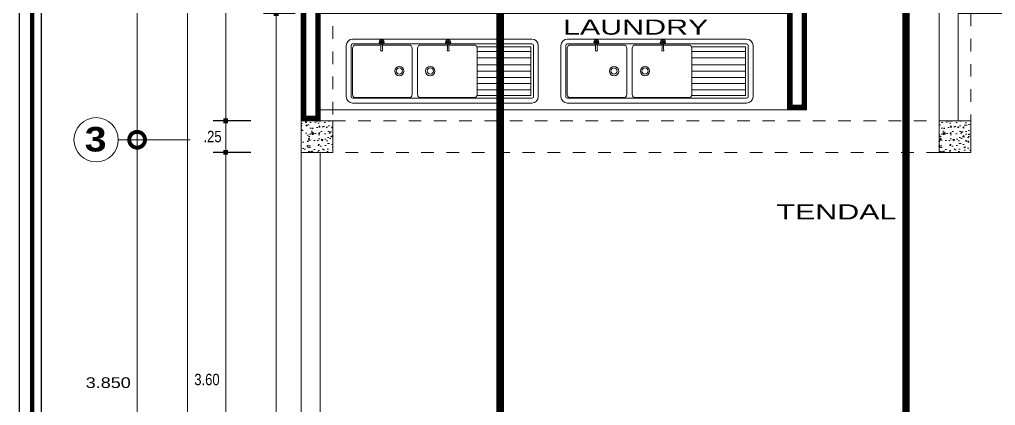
# Model space of a CAD drawing. Header units: millimetres. Extents: x 1555 to 3397, y 790 to 1592.
# Drawn here: x 1740.14 to 1747.86, y 806.58 to 809.64 of the extents above; entities that cross this region are included whole.
import ezdxf

# ---------------------------------------------------------------- set-up
doc = ezdxf.new("R2010")
doc.units = ezdxf.units.MM
for name, pattern in [('ACAD_ISO10W100', [18.5, 12, -3, 0.5, -3]), ('DASHDOT', [1, 0.5, -0.25, 0, -0.25]), ('HIDDEN2', [4.7625, 3.175, -1.5875])]:
    doc.linetypes.add(name, pattern=pattern)
doc.layers.get('0').update_dxf_attribs({"lineweight": 5})
doc.layers.get('Defpoints').update_dxf_attribs({"lineweight": 5})
for name, color, linetype, lineweight in [('0-Columna', 253, 'Continuous', 13), ('0-Hach de Muro Alto', 145, 'Continuous', 5), ('0-Muro Alto', 145, 'Continuous', 5), ('02', 2, 'Continuous', 5), ('COTA', 250, 'Continuous', 9), ('COTAS', 7, 'Continuous', 9), ('FURNITURE', 155, 'Continuous', 5), ('MARCO DE MENBRETE', 252, 'Continuous', 25), ('muebles', 8, 'Continuous', 5), ('SIMBOLO CORTES', 10, 'DASHDOT', 5), ('TEXT2', 7, 'Continuous', 9), ('TEXTURAS ACHURADOS', 47, 'Continuous', 5)]:
    doc.layers.add(name, color=color, linetype=linetype, lineweight=lineweight)
for name, color, linetype, lineweight, true_color in [('CIR EJES', 7, 'Continuous', 9, 0x8b8e7a), ('ejes', 7, 'DASHDOT', 5, 0x6c7360), ('MARCO  LOGITO LM', 7, 'Continuous', 25, 0x5b584a), ('PROYECCION DE VIGA', 7, 'HIDDEN2', 9, 0xd4bc9d)]:
    doc.layers.add(name, color=color, linetype=linetype, lineweight=lineweight, true_color=true_color)
doc.layers.add('LOGO', color=7, linetype='Continuous')
doc.styles.add('BLACK', font='', dxfattribs={"height": 0.15})
doc.styles.add('DETALLES', font='techl___.ttf')
doc.styles.add('STYLE1-50EJES', font='swissel.ttf', dxfattribs={"width": 1.2, "height": 0.085})
doc.styles.add('TEXTO-AMBIENTES', font='GOTHIC.TTF', dxfattribs={"width": 1.5, "height": 0.125})
doc.styles.get('BLACK').set_extended_font_data('Arial Black')
doc.dimstyles.new('50$0', dxfattribs={"dimscale": 0, "dimtxt": 0.09, "dimasz": 0.038, "dimexe": 0.1, "dimexo": 0.05, "dimgap": 0.02, "dimtad": 2, "dimtih": 1, "dimtoh": 1, "dimlfac": -1, "dimzin": 4, "dimdsep": 46, "dimtxsty": 'DETALLES', "dimblk": 'BOXFILLED', "dimcen": 2.5, "dimclrd": 256, "dimclre": 256, "dimclrt": 256, "dimazin": 0, "dimtfac": 1, "dimtmove": 0, "dimatfit": 2, "dimldrblk": 'DOT', "dimfxl": 0.2, "dimfxlon": 1, "dimtolj": 1, "dimtzin": 0, "dimlwd": -1, "dimarcsym": 0})
doc.dimstyles.new('DIM-1-50ejes', dxfattribs={"dimtxt": 0.085, "dimasz": 0.25, "dimexe": 0.15, "dimexo": 0.18, "dimgap": 0.03, "dimtad": 2, "dimtih": 1, "dimtoh": 1, "dimzin": 0, "dimdsep": 46, "dimtxsty": 'STYLE1-50EJES', "dimblk1": 'DOTSMALL', "dimblk2": 'DOTSMALL', "dimsah": 1, "dimcen": 2.75, "dimclrd": 256, "dimclre": 256, "dimclrt": 256, "dimazin": 0, "dimtfac": 1, "dimtix": 1, "dimtmove": 0, "dimatfit": 3, "dimldrblk": 'DOTSMALL', "dimfxl": 1, "dimfxlon": 1, "dimtolj": 1, "dimtzin": 0, "dimlwd": -1, "dimlwe": -1, "dimarcsym": 0})

# ---------------------------------------------------------------- blocks, each defined once
blk = doc.blocks.new('_BOXFILLED')
at = {"color": 0, "linetype": 'ByBlock'}
blk.add_line((-0.5, 0), (-1, 0), dxfattribs=at)
blk.add_solid([(-0.5, 0.5), (0.5, 0.5), (-0.5, -0.5), (0.5, -0.5)], dxfattribs=at)
blk = doc.blocks.new('*D359')
at = {"layer": 'COTA', "lineweight": -2, "transparency": 16777216}
for p, q in [((1741.668, 809.8332), (1741.368, 809.8332)), ((1741.668, 800.8332), (1741.368, 800.8332))]:
    blk.add_line(p, q, dxfattribs=at)
at = {"layer": 'COTA', "transparency": 16777216}
blk.add_line((1741.468, 800.8712), (1741.468, 809.7952), dxfattribs=at)
at = {"layer": 'Defpoints', "color": 0, "transparency": 16777216}
for p in [(1741.468, 809.8332), (1742.368, 809.8332), (1742.368, 800.8332)]:
    blk.add_point(p, dxfattribs=at)
at = {"layer": 'COTA', "transparency": 16777216, "xscale": 0.038, "yscale": 0.038, "zscale": 0.038}
for p, rotation in [((1741.468, 809.8332), 90), ((1741.468, 800.8332), 270)]:
    blk.add_blockref('_BOXFILLED', p, dxfattribs=dict(at, rotation=rotation))
at = {"layer": 'COTA', "transparency": 16777216, "insert": (1741.3215, 805.3332), "char_height": 0.09, "attachment_point": 5, "style": 'DETALLES'}
blk.add_mtext('\\A1;9.00', dxfattribs=at)
blk = doc.blocks.new('_Dot')
at = {"layer": '02', "color": 0, "lineweight": -2}
blk.add_line((-0.5, 0), (-1, 0), dxfattribs=at)
at = {"layer": '02', "color": 0, "const_width": 0.5}
blk.add_lwpolyline([(-0.25, 0, 1), (0.25, 0, 1)], format="xyb", close=True, dxfattribs=at)
blk = doc.blocks.new('*D361')
at = {"layer": 'COTA', "lineweight": -2, "transparency": 16777216}
for p, q in [((1741.9691, 808.5832), (1741.6691, 808.5832)), ((1741.9691, 804.9832), (1741.6691, 804.9832))]:
    blk.add_line(p, q, dxfattribs=at)
at = {"layer": 'COTA', "transparency": 16777216}
blk.add_line((1741.7691, 805.0212), (1741.7691, 808.5452), dxfattribs=at)
at = {"layer": 'Defpoints', "color": 0, "transparency": 16777216}
for p in [(1741.7691, 808.5832), (1742.368, 808.5832), (1742.368, 804.9832)]:
    blk.add_point(p, dxfattribs=at)
at = {"layer": 'COTA', "transparency": 16777216, "xscale": 0.038, "yscale": 0.038, "zscale": 0.038}
for p, rotation in [((1741.7691, 808.5832), 90), ((1741.7691, 804.9832), 270)]:
    blk.add_blockref('_BOXFILLED', p, dxfattribs=dict(at, rotation=rotation))
at = {"layer": 'COTA', "transparency": 16777216, "insert": (1741.621, 806.7832), "char_height": 0.09, "attachment_point": 5, "style": 'DETALLES'}
blk.add_mtext('\\A1;3.60', dxfattribs=at)
blk = doc.blocks.new('*D362')
at = {"layer": 'COTA', "lineweight": -2, "transparency": 16777216}
for p, q in [((1741.9691, 808.8332), (1741.6691, 808.8332)), ((1741.9691, 808.5832), (1741.6691, 808.5832))]:
    blk.add_line(p, q, dxfattribs=at)
at = {"layer": 'COTA', "transparency": 16777216}
blk.add_line((1741.7691, 808.6212), (1741.7691, 808.7952), dxfattribs=at)
at = {"layer": 'Defpoints', "color": 0, "transparency": 16777216}
for p in [(1741.7691, 808.8332), (1742.368, 808.8332), (1742.368, 808.5832)]:
    blk.add_point(p, dxfattribs=at)
at = {"layer": 'COTA', "transparency": 16777216, "xscale": 0.038, "yscale": 0.038, "zscale": 0.038}
for p, rotation in [((1741.7691, 808.8332), 90), ((1741.7691, 808.5832), 270)]:
    blk.add_blockref('_BOXFILLED', p, dxfattribs=dict(at, rotation=rotation))
at = {"layer": 'COTA', "transparency": 16777216, "insert": (1741.6652, 808.7082), "char_height": 0.09, "attachment_point": 5, "style": 'DETALLES'}
blk.add_mtext('\\A1;.25', dxfattribs=at)
blk = doc.blocks.new('_DOTSMALL')
at = {"color": 0, "linetype": 'ByBlock', "const_width": 0.5}
blk.add_lwpolyline([(-0.0625, 0, 1), (0.0625, 0, 1)], format="xyb", close=True, dxfattribs=at)
blk = doc.blocks.new('*D363')
at = {"layer": 'COTAS', "transparency": 16777216}
for p, q in [((1741.4891, 808.6832), (1740.918, 808.6832)), ((1741.068, 804.8332), (1741.068, 808.6832)), ((1741.4891, 804.8332), (1740.918, 804.8332))]:
    blk.add_line(p, q, dxfattribs=at)
at = {"layer": 'Defpoints', "color": 0, "transparency": 16777216}
for p in [(1741.068, 808.6832), (1741.6691, 808.6832), (1741.6691, 804.8332)]:
    blk.add_point(p, dxfattribs=at)
at = {"layer": 'COTAS', "transparency": 16777216, "xscale": 0.25, "yscale": 0.25, "zscale": 0.25}
for p, rotation in [((1741.068, 808.6832), 90), ((1741.068, 804.8332), 270)]:
    blk.add_blockref('_DOTSMALL', p, dxfattribs=dict(at, rotation=rotation))
at = {"layer": 'COTAS', "transparency": 16777216, "insert": (1740.8392, 806.7582), "char_height": 0.085, "attachment_point": 5, "style": 'STYLE1-50EJES'}
blk.add_mtext('\\A1;3.850', dxfattribs=at)
blk = doc.blocks.new('*D364')
at = {"layer": 'COTAS', "transparency": 16777216}
for p, q in [((1741.4891, 811.9082), (1740.918, 811.9082)), ((1741.068, 808.6832), (1741.068, 811.9082)), ((1741.4891, 808.6832), (1740.918, 808.6832))]:
    blk.add_line(p, q, dxfattribs=at)
at = {"layer": 'Defpoints', "color": 0, "transparency": 16777216}
for p in [(1741.068, 811.9082), (1741.6691, 811.9082), (1741.6691, 808.6832)]:
    blk.add_point(p, dxfattribs=at)
at = {"layer": 'COTAS', "transparency": 16777216, "xscale": 0.25, "yscale": 0.25, "zscale": 0.25}
for p, rotation in [((1741.068, 811.9082), 90), ((1741.068, 808.6832), 270)]:
    blk.add_blockref('_DOTSMALL', p, dxfattribs=dict(at, rotation=rotation))
at = {"layer": 'COTAS', "transparency": 16777216, "insert": (1740.8392, 810.2957), "char_height": 0.085, "attachment_point": 5, "style": 'STYLE1-50EJES'}
blk.add_mtext('\\A1;3.225', dxfattribs=at)
blk = doc.blocks.new('*D365')
at = {"layer": 'COTA', "lineweight": -2, "transparency": 16777216}
for p, q in [((1742.318, 809.6832), (1742.0691, 809.6832)), ((1742.318, 800.4832), (1742.0691, 800.4832))]:
    blk.add_line(p, q, dxfattribs=at)
at = {"layer": 'COTA', "transparency": 16777216}
blk.add_line((1742.1691, 800.5212), (1742.1691, 809.6452), dxfattribs=at)
at = {"layer": 'Defpoints', "color": 0, "transparency": 16777216}
for p in [(1742.1691, 809.6832), (1742.368, 809.6832), (1742.368, 800.4832)]:
    blk.add_point(p, dxfattribs=at)
at = {"layer": 'COTA', "transparency": 16777216, "xscale": 0.038, "yscale": 0.038, "zscale": 0.038}
for p, rotation in [((1742.1691, 809.6832), 90), ((1742.1691, 800.4832), 270)]:
    blk.add_blockref('_BOXFILLED', p, dxfattribs=dict(at, rotation=rotation))
at = {"layer": 'COTA', "transparency": 16777216, "insert": (1742.0225, 805.0832), "char_height": 0.09, "attachment_point": 5, "style": 'DETALLES'}
blk.add_mtext('\\A1;9.20', dxfattribs=at)
blk = doc.blocks.new('*D384')
at = {"layer": 'COTA', "lineweight": -2, "transparency": 16777216}
for p, q in [((1741.9691, 811.7832), (1741.6691, 811.7832)), ((1741.9691, 808.8332), (1741.6691, 808.8332))]:
    blk.add_line(p, q, dxfattribs=at)
at = {"layer": 'COTA', "transparency": 16777216}
blk.add_line((1741.7691, 808.8712), (1741.7691, 811.7452), dxfattribs=at)
at = {"layer": 'Defpoints', "color": 0, "transparency": 16777216}
for p in [(1741.7691, 811.7832), (1742.368, 811.7832), (1742.368, 808.8332)]:
    blk.add_point(p, dxfattribs=at)
at = {"layer": 'COTA', "transparency": 16777216, "xscale": 0.038, "yscale": 0.038, "zscale": 0.038}
for p, rotation in [((1741.7691, 811.7832), 90), ((1741.7691, 808.8332), 270)]:
    blk.add_blockref('_BOXFILLED', p, dxfattribs=dict(at, rotation=rotation))
at = {"layer": 'COTA', "transparency": 16777216, "insert": (1741.6227, 810.3082), "char_height": 0.09, "attachment_point": 5, "style": 'DETALLES'}
blk.add_mtext('\\A1;2.95', dxfattribs=at)
blk = doc.blocks.new('yuhj')
at = {"color": 0, "linetype": 'ByBlock'}
for p, q in [((-0.5973, 0), (0.0659, 0)), ((0.0659, 0), (0.576, 0)), ((-0.6389, -0.3769), (-0.6389, -0.0416)), ((-0.6077, -0.3769), (-0.6077, -0.0416)), ((-0.5973, -0.0312), (-0.4188, -0.0312)), ((-0.3956, -0.0312), (-0.15, -0.0312)), ((-0.15, -0.0312), (0.0162, -0.0312)), ((0.0394, -0.0312), (0.576, -0.0312)), ((0.5864, -0.0416), (0.5864, -0.3769)), ((0.6177, -0.0416), (0.6177, -0.3769)), ((0.2174, -0.0805), (0.5679, -0.0805)), ((0.5679, -0.1224), (0.2174, -0.1224)), ((0.5679, -0.1674), (0.2174, -0.1674)), ((0.2174, -0.2511), (0.5679, -0.2511)), ((0.2201, -0.2093), (0.5679, -0.2093)), ((0.2201, -0.2897), (0.5679, -0.2897)), ((0.5679, -0.3316), (0.2174, -0.3316)), ((0.576, -0.3873), (-0.5973, -0.3873)), ((0.576, -0.4186), (-0.5973, -0.4186))]:
    blk.add_line(p, q, dxfattribs=at)
at = {"ltscale": 0.1}
for p, q in [((-0.4242, -0.019), (-0.4192, -0.007)), ((-0.3903, -0.0191), (-0.4242, -0.019)), ((-0.4193, -0.031), (-0.4242, -0.019)), ((-0.4193, -0.031), (-0.3952, -0.0071)), ((-0.4073, -0.036), (-0.4193, -0.031)), ((-0.4192, -0.007), (-0.4072, -0.0021)), ((-0.3953, -0.0311), (-0.4192, -0.007)), ((-0.412, -0.034), (-0.4121, -0.0656)), ((-0.4072, -0.019), (-0.4073, -0.036)), ((-0.3953, -0.0311), (-0.4073, -0.036)), ((-0.4072, -0.0021), (-0.3952, -0.0071)), ((-0.4072, -0.019), (-0.4072, -0.0021)), ((-0.4025, -0.0341), (-0.4026, -0.0656)), ((-0.3903, -0.0191), (-0.3953, -0.0311)), ((-0.3952, -0.0071), (-0.3903, -0.0191)), ((0.0158, -0.0071), (0.0108, -0.0191)), ((0.0108, -0.0191), (0.0448, -0.019)), ((0.0108, -0.0191), (0.0158, -0.0311)), ((0.0278, -0.0021), (0.0158, -0.0071)), ((0.0158, -0.0311), (0.0398, -0.007)), ((0.0398, -0.031), (0.0158, -0.0071)), ((0.0158, -0.0311), (0.0279, -0.036)), ((0.0231, -0.0341), (0.0232, -0.0656)), ((0.0398, -0.007), (0.0278, -0.0021)), ((0.0278, -0.019), (0.0278, -0.0021)), ((0.0278, -0.019), (0.0279, -0.036)), ((0.0279, -0.036), (0.0398, -0.031)), ((0.0326, -0.034), (0.0327, -0.0656)), ((0.0448, -0.019), (0.0398, -0.007)), ((0.0398, -0.031), (0.0448, -0.019))]:
    blk.add_line(p, q, dxfattribs=at)
at = {"color": 0, "linetype": 'ByBlock'}
for points in [[(-0.3646, -0.0386), (-0.2293, -0.0386, -0.414214), (-0.2085, -0.0594), (-0.2085, -0.3623, -0.414214), (-0.2293, -0.3831), (-0.5771, -0.3831, -0.414214), (-0.5979, -0.3623), (-0.5979, -0.0594, -0.414214), (-0.5771, -0.0386), (-0.412, -0.0386)], [(0.0326, -0.0387), (0.1965, -0.0386, -0.414214), (0.2174, -0.0594), (0.2174, -0.3623, -0.414214), (0.1965, -0.3831), (-0.1513, -0.3831, -0.414214), (-0.1721, -0.3623), (-0.1721, -0.0594, -0.414214), (-0.1513, -0.0386), (0.0231, -0.0386)]]:
    blk.add_lwpolyline(points, format="xyb", dxfattribs=at)
for points in [[(-0.4025, -0.0386), (-0.3646, -0.0386)], [(0.215, -0.0497), (0.5679, -0.0497), (0.5679, -0.3688), (0.2163, -0.3688)]]:
    blk.add_lwpolyline(points, dxfattribs=at)
for centre in [(-0.2915, -0.2093), (-0.0892, -0.2093)]:
    blk.add_circle(centre, 0.0304, dxfattribs=at)
for centre in [(-0.2915, -0.2093), (-0.0892, -0.2093)]:
    blk.add_circle(centre, 0.0204)
for centre, radius, start, end in [((-0.5973, -0.0416), 0.0416, 90, 180), ((0.576, -0.0416), 0.0416, 0, 90), ((-0.5973, -0.0416), 0.0104, 90, 180), ((0.576, -0.0416), 0.0104, 0, 90), ((-0.5973, -0.3769), 0.0416, 180, 270), ((-0.5973, -0.3769), 0.0104, 180, 270), ((0.576, -0.3769), 0.0416, 270, 0), ((0.576, -0.3769), 0.0104, 270, 0)]:
    blk.add_arc(centre, radius, start, end, dxfattribs=at)
at = {"ltscale": 0.1}
for centre, start, end in [((-0.4073, -0.0708), 132.36544, 47.40018), ((0.0279, -0.0708), 132.59982, 47.63456)]:
    blk.add_arc(centre, 0.00703, start, end, dxfattribs=at)

msp = doc.modelspace()

# ---------------------------------------------------------------- hatches: boundary and pattern name
at = {"layer": 'TEXTURAS ACHURADOS'}
h = msp.add_hatch(dxfattribs=at)
h.set_pattern_fill('CONCRET3', color=256, scale=0.014, angle=360, pattern_type=2)
h.set_pattern_definition([(50, (1812.29364, 758.232205), (0.100416426, -0.0087853), [0.0105, -0.1155]), (355, (1812.29364, 758.23221), (-0.01942519, 0.1053069), [0.0084, -0.0924]), (100.4514, (1812.30201, 758.23147), (0.08099131, 0.09652154), [0.00892363, -0.0981599]), (46.1842, (1812.29364, 758.2602), (0.14941375, -0.02317266), [0.01575, -0.17325]), (96.6356, (1812.30609, 758.25827), (0.13085278, 0.1363765), [0.01338544, -0.14723982]), (351.1842, (1812.29364, 758.2602), (0.13085267, 0.1363766), [0.0126, -0.1386]), (21, (1812.30764, 758.253205), (0.08356699, -0.056366645), [0.0105, -0.1155]), (326, (1812.30764, 758.25321), (0.03406415, 0.10152101), [0.0084, -0.0924]), (71.4514, (1812.31461, 758.24851), (0.11763117, 0.04515427), [0.00892363, -0.0981599]), (37.5, (1812.29364, 758.232205), (0.00170238, 0.04660514), [0, -0.09128, 0, -0.0938, 0, -0.09275]), (7.5, (1812.29364, 758.232205), (0.036829735, 0.05521764), [0, -0.05348, 0, -0.08918, 0, -0.03535]), (327.5, (1812.26242, 758.232205), (0.074735141, -0.003157682), [0, -0.035, 0, -0.1092, 0, -0.1449]), (317.5, (1812.24842, 758.232205), (0.081646064, 0.0140147), [0, -0.0455, 0, -0.07252, 0, -0.1029])])
h.paths.add_polyline_path([(1742.61803, 808.58322), (1742.61803, 808.83322), (1742.36803, 808.83322), (1742.36803, 808.58322)])
h = msp.add_hatch(dxfattribs=at)
h.set_pattern_fill('CONCRET3', color=256, scale=0.014, angle=360, pattern_type=2)
h.set_pattern_definition([(50, (1817.29364, 758.232205), (0.100416426, -0.0087853), [0.0105, -0.1155]), (355, (1817.29364, 758.23221), (-0.01942519, 0.1053069), [0.0084, -0.0924]), (100.4514, (1817.30201, 758.23147), (0.08099131, 0.09652154), [0.00892363, -0.0981599]), (46.1842, (1817.29364, 758.2602), (0.14941375, -0.02317266), [0.01575, -0.17325]), (96.6356, (1817.30609, 758.25827), (0.13085278, 0.1363765), [0.01338544, -0.14723982]), (351.1842, (1817.29364, 758.2602), (0.13085267, 0.1363766), [0.0126, -0.1386]), (21, (1817.30764, 758.253205), (0.08356699, -0.056366645), [0.0105, -0.1155]), (326, (1817.30764, 758.25321), (0.03406415, 0.10152101), [0.0084, -0.0924]), (71.4514, (1817.31461, 758.24851), (0.11763117, 0.04515427), [0.00892363, -0.0981599]), (37.5, (1817.29364, 758.232205), (0.00170238, 0.04660514), [0, -0.09128, 0, -0.0938, 0, -0.09275]), (7.5, (1817.29364, 758.232205), (0.036829735, 0.05521764), [0, -0.05348, 0, -0.08918, 0, -0.03535]), (327.5, (1817.26242, 758.232205), (0.074735141, -0.003157682), [0, -0.035, 0, -0.1092, 0, -0.1449]), (317.5, (1817.24842, 758.232205), (0.081646064, 0.0140147), [0, -0.0455, 0, -0.07252, 0, -0.1029])])
h.paths.add_polyline_path([(1747.41803, 808.58322), (1747.66803, 808.58322), (1747.66803, 808.83322), (1747.41803, 808.83322)])

# ---------------------------------------------------------------- linework, layer by layer
at = {"layer": '0-Columna'}
for points in [[(1742.61803, 808.83322), (1742.36803, 808.83322), (1742.36803, 808.58322), (1742.61803, 808.58322)], [(1747.66803, 808.83322), (1747.41803, 808.83322), (1747.41803, 808.58322), (1747.66803, 808.58322)]]:
    msp.add_lwpolyline(points, close=True, dxfattribs=at)
at = {"layer": '0-Hach de Muro Alto', "const_width": 0.04}
msp.add_lwpolyline([(1742.38803, 808.85322), (1742.49803, 808.85322), (1742.49803, 809.70322), (1746.23803, 809.70322), (1746.23803, 808.94088), (1746.34803, 808.94088), (1746.34803, 809.81322), (1742.49803, 809.81322), (1742.49803, 811.76322), (1742.38803, 811.76322)], close=True, dxfattribs=at)
at = {"layer": '0-Muro Alto'}
msp.add_lwpolyline([(1742.36803, 808.83322), (1742.51803, 808.83322), (1742.51803, 809.68322), (1746.21803, 809.68322), (1746.21803, 808.92088), (1746.36803, 808.92088), (1746.36803, 809.83322), (1742.51803, 809.83322), (1742.51803, 811.78322), (1742.36803, 811.78322), (1742.36803, 808.83322)], dxfattribs=at)
for points in [[(1747.41803, 809.83322), (1751.36803, 809.83322), (1751.36803, 809.83322), (1751.36803, 808.83322), (1751.21803, 808.83322), (1751.21803, 809.68322), (1747.56803, 809.68322), (1747.56803, 808.83322), (1747.41803, 808.83322)], [(1742.36803, 808.58322), (1742.51803, 808.58322), (1742.51803, 804.98322), (1742.36803, 804.98322)]]:
    msp.add_lwpolyline(points, close=True, dxfattribs=at)
at = {"layer": 'CIR EJES'}
msp.add_circle((1740.74303, 808.68322), 0.175, dxfattribs=at)
at = {"layer": 'FURNITURE', "linetype": 'Continuous'}
msp.add_line((1742.51803, 808.92088), (1746.21803, 808.92088), dxfattribs=at)
at = {"layer": 'LOGO'}
msp.add_lwpolyline([(1740.13696, 793.95061), (1740.13696, 814.67797), (1769.27663, 814.67797), (1769.27663, 793.95061)], close=True, dxfattribs=at)
at = {"layer": 'MARCO  LOGITO LM', "ltscale": 0.8, "const_width": 0.03358}
msp.add_lwpolyline([(1769.17663, 814.57797), (1769.17663, 794.05061), (1740.23696, 794.05061), (1740.23696, 814.57797)], close=True, dxfattribs=at)
at = {"layer": 'MARCO DE MENBRETE'}
msp.add_lwpolyline([(1769.10163, 814.50297), (1769.10163, 794.12561), (1740.31196, 794.12561), (1740.31196, 814.50297)], close=True, dxfattribs=at)
at = {"layer": 'PROYECCION DE VIGA', "linetype": 'HIDDEN2', "ltscale": 0.03}
for points in [[(1747.66803, 808.83322), (1747.41803, 808.83322), (1747.41803, 811.88322), (1747.66803, 811.88322)], [(1742.36803, 811.78322), (1742.61803, 811.78322), (1742.61803, 808.83322), (1742.36803, 808.83322)], [(1742.61803, 808.83322), (1747.41803, 808.83322), (1747.41803, 808.58322), (1742.61803, 808.58322)]]:
    msp.add_lwpolyline(points, close=True, dxfattribs=at)
at = {"layer": 'SIMBOLO CORTES', "linetype": 'ACAD_ISO10W100', "ltscale": 0.07, "const_width": 0.05972}
for points in [[(1746.47797, 814.35998), (1747.15553, 814.35998), (1747.15553, 799.03325), (1746.48002, 799.03325)], [(1743.44303, 814.1102), (1743.94303, 814.1102), (1743.94303, 799.03325), (1743.44303, 799.03325)]]:
    msp.add_lwpolyline(points, dxfattribs=at)

# ---------------------------------------------------------------- block references
at = {"layer": 'muebles', "xscale": 1.210000000000035, "yscale": 1.210000000000035, "zscale": 1.210000000000035}
for p in [(1743.49672, 809.48028), (1745.19672, 809.48028)]:
    msp.add_blockref('yuhj', p, dxfattribs=at)

# ---------------------------------------------------------------- texts
at = {"layer": 'ejes', "linetype": 'Continuous', "lineweight": 0, "style": 'BLACK'}
msp.add_text('3', height=0.19424, dxfattribs=at).set_placement((1740.65313, 808.59042))
at = {"layer": 'TEXT2', "char_height": 0.12, "width": 1.9880209, "attachment_point": 5, "style": 'TEXTO-AMBIENTES'}
for s, insert in [('\\A1;LAUNDRY', (1745.0151, 809.575)), ('\\A1;TENDAL', (1746.60441, 808.11189))]:
    msp.add_mtext(s, dxfattribs=dict(at, insert=insert))

# ---------------------------------------------------------------- dimensions: what is measured, and where the dimension line sits
at = {"layer": 'COTA'}
for base, p1, p2, picture, middle in [((1741.76906, 811.78322), (1742.36803, 808.83322), (1742.36803, 811.78322), '*D384', (1741.62268, 810.30822)), ((1741.46803, 809.83322), (1742.36803, 800.83322), (1742.36803, 809.83322), '*D359', (1741.32151, 805.33322)), ((1742.16906, 809.68322), (1742.36803, 800.48322), (1742.36803, 809.68322), '*D365', (1742.02254, 805.08322)), ((1741.76906, 808.83322), (1742.36803, 808.58322), (1742.36803, 808.83322), '*D362', (1741.66518, 808.70822)), ((1741.76906, 808.58322), (1742.36803, 804.98322), (1742.36803, 808.58322), '*D361', (1741.62096, 806.78322))]:
    dim = msp.add_linear_dim(base=base, p1=p1, p2=p2, angle=90, dimstyle='50$0', override={"dimscale": 1, "dimtmove": 1}, dxfattribs=at)
    dim.commit()
    dim.dimension.update_dxf_attribs({"geometry": picture, "text_midpoint": middle})
at = {"layer": 'COTAS'}
for base, p1, p2, picture, middle in [((1741.06803, 811.90822), (1741.66906, 808.68322), (1741.66906, 811.90822), '*D364', (1740.83916, 810.29572)), ((1741.06803, 808.68322), (1741.66906, 804.83322), (1741.66906, 808.68322), '*D363', (1740.83916, 806.75822))]:
    dim = msp.add_linear_dim(base=base, p1=p1, p2=p2, angle=90, dimstyle='DIM-1-50ejes', override={"dimdec": 3, "dimtmove": 1}, dxfattribs=at)
    dim.commit()
    dim.dimension.update_dxf_attribs({"geometry": picture, "text_midpoint": middle})

doc.saveas('drawing.dxf')
